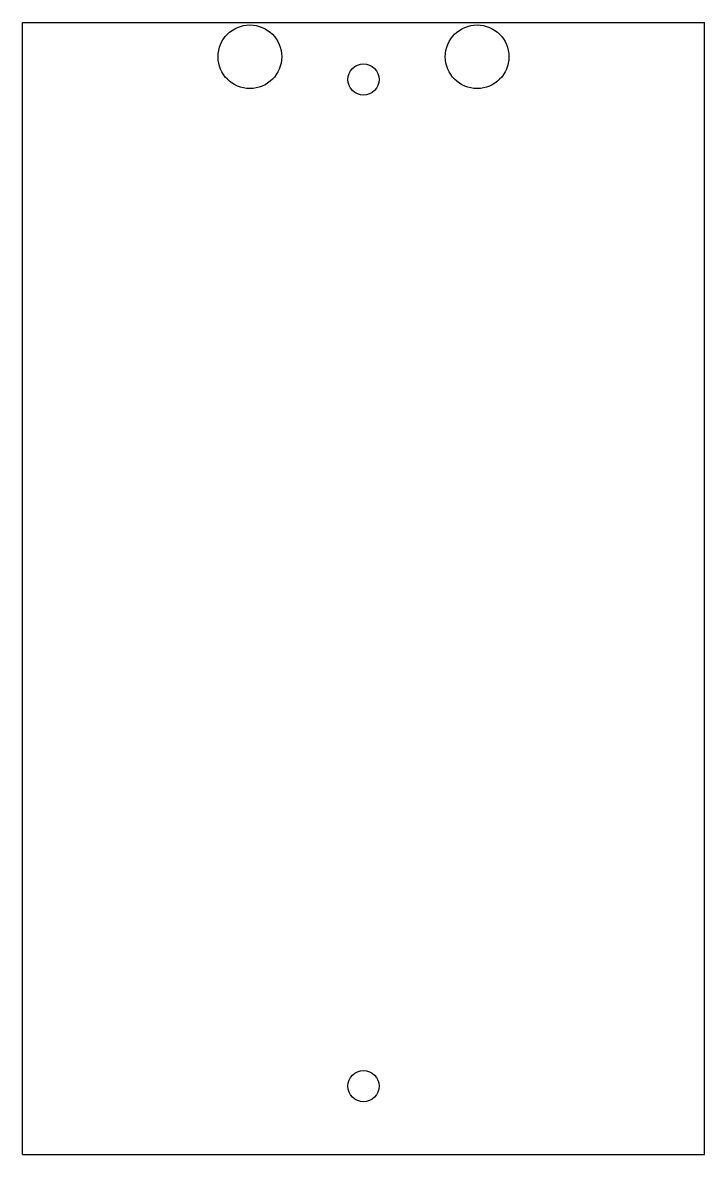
# Model space of a CAD drawing. Header units: millimetres. Extents: x -300 to 300, y -1065 to -70.
import ezdxf

# ---------------------------------------------------------------- set-up
doc = ezdxf.new("R2010")
doc.units = ezdxf.units.MM

msp = doc.modelspace()

# ---------------------------------------------------------------- linework, layer by layer
at = {"color": 7, "linetype": 'Continuous', "lineweight": 25}
for p, q in [((-300, -70), (300, -70)), ((-300, -1065), (-300, -70)), ((300, -1065), (300, -70)), ((-300, -1065), (300, -1065))]:
    msp.add_line(p, q, dxfattribs=at)
for centre, radius in [((-100, -100), 28), ((100, -100), 28), ((0, -120), 13.75), ((0, -1005), 13.75)]:
    msp.add_circle(centre, radius, dxfattribs=at)

doc.saveas('drawing.dxf')
